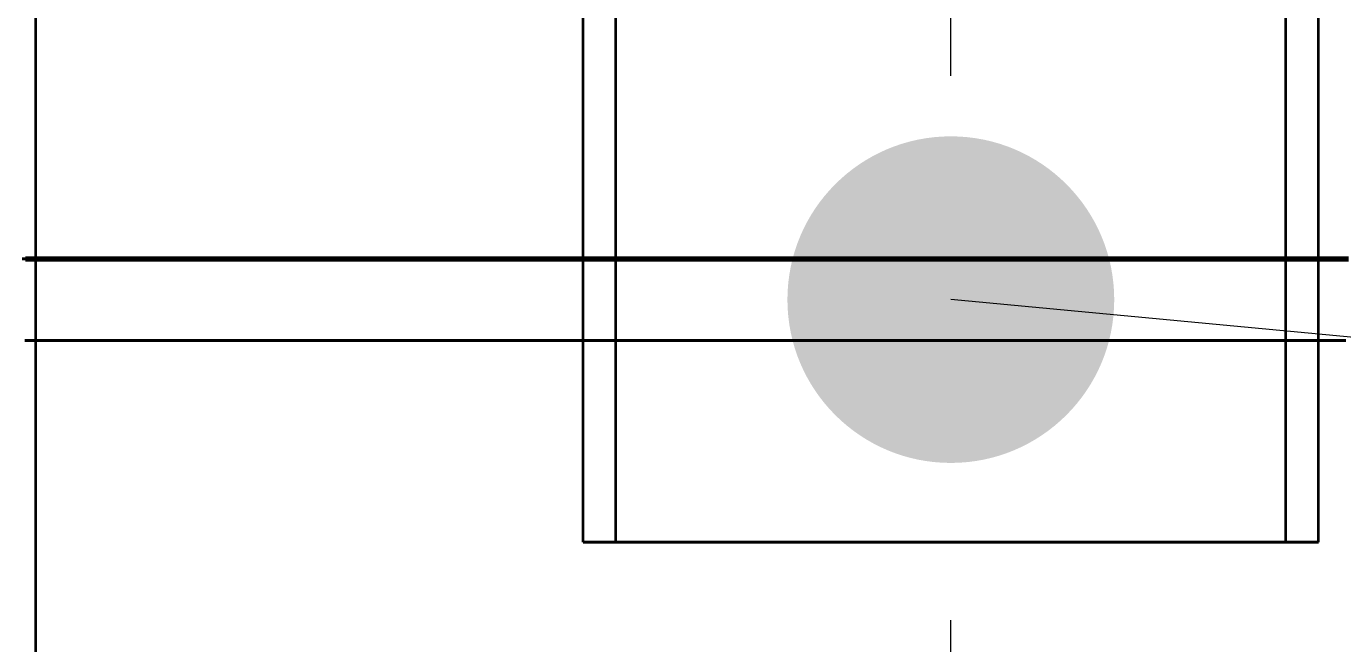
# Model space of a CAD drawing. Header units: millimetres. Extents: x 0 to 2382, y 0 to 420.
# Drawn here: x 153.105 to 157.939, y 330.324 to 332.592 of the extents above; entities that cross this region are included whole.
import ezdxf

# ---------------------------------------------------------------- set-up
doc = ezdxf.new("R2010")
doc.units = ezdxf.units.MM
doc.linetypes.add('IRAM-E-TRAZOS', pattern=[5, 4, -1])
doc.linetypes.add('IRAM-F-TRAZO-PUNTO', pattern=[20, 15, -2, 1, -2])
for name, color, linetype, lineweight in [('01-VISIBLE', 7, 'CONTINUOUS', 70), ('02-OCULTA', 4, 'IRAM-E-TRAZOS', 35), ('03-EJE', 1, 'IRAM-F-TRAZO-PUNTO', 18), ('04-COTA', 3, 'CONTINUOUS', 18), ('08-FINA', 5, 'CONTINUOUS', 18)]:
    doc.layers.add(name, color=color, linetype=linetype, lineweight=lineweight)
doc.styles.add('ISO3098', font='isocpeur.ttf')
doc.dimstyles.new('FLAMA-IRAM', dxfattribs={"dimtxt": 3.5, "dimasz": 3.5, "dimexe": 2, "dimexo": 1.5, "dimgap": 1, "dimtad": 1, "dimdec": 1, "dimtxsty": 'ISO3098', "dimblk": 'IRAM_FLECHA', "dimblk1": 'IRAM_FLECHA', "dimblk2": 'IRAM_FLECHA', "dimcen": 2.5, "dimclrd": 256, "dimclre": 256, "dimclrt": 256, "dimazin": 3, "dimtfac": 1, "dimtmove": 0, "dimatfit": 3, "dimlwd": 18, "dimlwe": 18})

# ---------------------------------------------------------------- blocks, each defined once
blk = doc.blocks.new('IRAM_FLECHA')
blk.add_solid([(0, 0), (-1, 0.125), (-1, -0.125)])

msp = doc.modelspace()

# ---------------------------------------------------------------- hatches: boundary and pattern name
at = {"layer": '08-FINA'}
h = msp.add_hatch(color=7, dxfattribs=at)
h.dxf.hatch_style = 1
edge = h.paths.add_edge_path()
edge.add_arc((156.5, 331.5882), 0.6, 0, 360)

# ---------------------------------------------------------------- linework, layer by layer
at = {"layer": '01-VISIBLE'}
msp.add_lwpolyline([(153.1018, 331.7382), (153.1518, 331.7382), (153.2019, 331.7382), (153.252, 331.7382), (153.3021, 331.7382), (153.3522, 331.7382), (153.4023, 331.7382), (153.4524, 331.7382), (153.5025, 331.7382), (153.5526, 331.7382), (153.6026, 331.7382), (153.6527, 331.7382), (153.7028, 331.7382), (153.7529, 331.7382), (153.803, 331.7382), (153.8531, 331.7382), (153.9032, 331.7382), (153.9533, 331.7382), (154.0033, 331.7382), (154.0534, 331.7382), (154.1035, 331.7382), (154.1536, 331.7382), (154.2037, 331.7382), (154.2538, 331.7382), (154.3039, 331.7382), (154.354, 331.7382), (154.404, 331.7382), (154.4541, 331.7382), (154.5042, 331.7382), (154.5543, 331.7382), (154.6044, 331.7382), (154.6545, 331.7382), (154.7046, 331.7382), (154.7547, 331.7382), (154.8048, 331.7382), (154.8548, 331.7382), (154.9049, 331.7382), (154.955, 331.7382), (155.0051, 331.7382), (155.0552, 331.7382), (155.1053, 331.7382), (155.1554, 331.7382), (155.2055, 331.7382), (155.2555, 331.7382), (155.3056, 331.7382), (155.3557, 331.7382), (155.4058, 331.7382), (155.4559, 331.7382), (155.506, 331.7382), (155.5561, 331.7382), (155.6062, 331.7382), (155.6562, 331.7382), (155.7063, 331.7382), (155.7564, 331.7382), (155.8065, 331.7382), (155.8566, 331.7382), (155.9067, 331.7382), (155.9568, 331.7382), (156.0069, 331.7382), (156.057, 331.7382), (156.107, 331.7382), (156.1571, 331.7382), (156.2072, 331.7382), (156.2573, 331.7382), (156.3074, 331.7382), (156.3575, 331.7382), (156.4076, 331.7382), (156.4577, 331.7382), (156.5077, 331.7382), (156.5578, 331.7382), (156.6079, 331.7382), (156.658, 331.7382), (156.7081, 331.7382), (156.7582, 331.7382), (156.8083, 331.7382), (156.8584, 331.7382), (156.9084, 331.7382), (156.9585, 331.7382), (157.0086, 331.7382), (157.0587, 331.7382), (157.1088, 331.7382), (157.1589, 331.7382), (157.209, 331.7382), (157.2591, 331.7382), (157.3092, 331.7382), (157.3592, 331.7382), (157.4093, 331.7382), (157.4594, 331.7382), (157.5095, 331.7382), (157.5596, 331.7382), (157.6097, 331.7382), (157.6598, 331.7382), (157.7099, 331.7382), (157.7599, 331.7382), (157.81, 331.7382), (157.8601, 331.7382), (157.9102, 331.7382), (157.9603, 331.7382)], dxfattribs=at)
at = {"layer": '02-OCULTA'}
for p, q in [((155.15, 330.6969), (155.15, 334.1969)), ((155.27, 330.6969), (155.27, 334.1969)), ((157.73, 330.6969), (157.73, 334.1969)), ((157.85, 330.6969), (157.85, 334.1969)), ((153.14, 331.7382), (153.14, 332.9382)), ((153.14, 329.9782), (153.14, 331.7382))]:
    msp.add_line(p, q, dxfattribs=at)
for points in [[(157.954, 331.7382), (157.9039, 331.7382), (157.8538, 331.7382), (157.8036, 331.7382), (157.7535, 331.7382), (157.7033, 331.7382), (157.6532, 331.7382), (157.6031, 331.7382), (157.5529, 331.7382), (157.5028, 331.7382), (157.4526, 331.7382), (157.4025, 331.7382), (157.3524, 331.7382), (157.3022, 331.7382), (157.2521, 331.7382), (157.2019, 331.7382), (157.1518, 331.7382), (157.1017, 331.7382), (157.0515, 331.7382), (157.0014, 331.7382), (156.9513, 331.7382), (156.9011, 331.7382), (156.851, 331.7382), (156.8008, 331.7382), (156.7507, 331.7382), (156.7006, 331.7382), (156.6504, 331.7382), (156.6003, 331.7382), (156.5501, 331.7382), (156.5, 331.7382), (156.4499, 331.7382), (156.3997, 331.7382), (156.3496, 331.7382), (156.2994, 331.7382), (156.2493, 331.7382), (156.1992, 331.7382), (156.149, 331.7382), (156.0989, 331.7382), (156.0488, 331.7382), (155.9986, 331.7382), (155.9485, 331.7382), (155.8983, 331.7382), (155.8482, 331.7382), (155.7981, 331.7382), (155.7479, 331.7382), (155.6978, 331.7382), (155.6476, 331.7382), (155.5975, 331.7382), (155.5474, 331.7382), (155.4972, 331.7382), (155.4471, 331.7382), (155.3969, 331.7382), (155.3468, 331.7382), (155.2967, 331.7382), (155.2465, 331.7382), (155.1964, 331.7382), (155.1463, 331.7382), (155.0961, 331.7382), (155.046, 331.7382), (154.9958, 331.7382), (154.9457, 331.7382), (154.8956, 331.7382), (154.8454, 331.7382), (154.7953, 331.7382), (154.7451, 331.7382), (154.695, 331.7382), (154.6449, 331.7382), (154.5947, 331.7382), (154.5446, 331.7382), (154.4944, 331.7382), (154.4443, 331.7382), (154.3942, 331.7382), (154.344, 331.7382), (154.2939, 331.7382), (154.2438, 331.7382), (154.1936, 331.7382), (154.1435, 331.7382), (154.0933, 331.7382), (154.0432, 331.7382), (153.9931, 331.7382), (153.9429, 331.7382), (153.8928, 331.7382), (153.8426, 331.7382), (153.7925, 331.7382), (153.7424, 331.7382), (153.6922, 331.7382), (153.6421, 331.7382), (153.5919, 331.7382), (153.5418, 331.7382), (153.4917, 331.7382), (153.4415, 331.7382), (153.3914, 331.7382), (153.3413, 331.7382), (153.2911, 331.7382), (153.241, 331.7382), (153.1908, 331.7382), (153.1407, 331.7382), (153.0906, 331.7382)], [(153.0906, 331.7382), (153.1407, 331.7382), (153.1908, 331.7382), (153.241, 331.7382), (153.2911, 331.7382), (153.3413, 331.7382), (153.3914, 331.7382), (153.4415, 331.7382), (153.4917, 331.7382), (153.5418, 331.7382), (153.5919, 331.7382), (153.6421, 331.7382), (153.6922, 331.7382), (153.7424, 331.7382), (153.7925, 331.7382), (153.8426, 331.7382), (153.8928, 331.7382), (153.9429, 331.7382), (153.9931, 331.7382), (154.0432, 331.7382), (154.0933, 331.7382), (154.1435, 331.7382), (154.1936, 331.7382), (154.2438, 331.7382), (154.2939, 331.7382), (154.344, 331.7382), (154.3942, 331.7382), (154.4443, 331.7382), (154.4944, 331.7382), (154.5446, 331.7382), (154.5947, 331.7382), (154.6449, 331.7382), (154.695, 331.7382), (154.7451, 331.7382), (154.7953, 331.7382), (154.8454, 331.7382), (154.8956, 331.7382), (154.9457, 331.7382), (154.9958, 331.7382), (155.046, 331.7382), (155.0961, 331.7382), (155.1463, 331.7382), (155.1964, 331.7382), (155.2465, 331.7382), (155.2967, 331.7382), (155.3468, 331.7382), (155.3969, 331.7382), (155.4471, 331.7382), (155.4972, 331.7382), (155.5474, 331.7382), (155.5975, 331.7382), (155.6476, 331.7382), (155.6978, 331.7382), (155.7479, 331.7382), (155.7981, 331.7382), (155.8482, 331.7382), (155.8983, 331.7382), (155.9485, 331.7382), (155.9986, 331.7382), (156.0488, 331.7382), (156.0989, 331.7382), (156.149, 331.7382), (156.1992, 331.7382), (156.2493, 331.7382), (156.2994, 331.7382), (156.3496, 331.7382), (156.3997, 331.7382), (156.4499, 331.7382), (156.5, 331.7382), (156.5501, 331.7382), (156.6003, 331.7382), (156.6504, 331.7382), (156.7006, 331.7382), (156.7507, 331.7382), (156.8008, 331.7382), (156.851, 331.7382), (156.9011, 331.7382), (156.9513, 331.7382), (157.0014, 331.7382), (157.0515, 331.7382), (157.1017, 331.7382), (157.1518, 331.7382), (157.2019, 331.7382), (157.2521, 331.7382), (157.3022, 331.7382), (157.3524, 331.7382), (157.4025, 331.7382), (157.4526, 331.7382), (157.5028, 331.7382), (157.5529, 331.7382), (157.6031, 331.7382), (157.6532, 331.7382), (157.7033, 331.7382), (157.7535, 331.7382), (157.8036, 331.7382), (157.8538, 331.7382), (157.9039, 331.7382), (157.954, 331.7382)], [(157.95, 331.7382), (157.9, 331.7382), (157.85, 331.7382), (157.8, 331.7382), (157.75, 331.7382), (157.7, 331.7382), (157.65, 331.7382), (157.6, 331.7382), (157.55, 331.7382), (157.5, 331.7382), (157.45, 331.7382), (157.4, 331.7382), (157.35, 331.7382), (157.3, 331.7382), (157.25, 331.7382), (157.2, 331.7382), (157.15, 331.7382), (157.1, 331.7382), (157.05, 331.7382), (157, 331.7382), (156.95, 331.7382), (156.9, 331.7382), (156.85, 331.7382), (156.8, 331.7382), (156.75, 331.7382), (156.7, 331.7382), (156.65, 331.7382), (156.6, 331.7382), (156.55, 331.7382), (156.5, 331.7382), (156.45, 331.7382), (156.4, 331.7382), (156.35, 331.7382), (156.3, 331.7382), (156.25, 331.7382), (156.2, 331.7382), (156.15, 331.7382), (156.1, 331.7382), (156.05, 331.7382), (156, 331.7382), (155.95, 331.7382), (155.9, 331.7382), (155.85, 331.7382), (155.8, 331.7382), (155.75, 331.7382), (155.7, 331.7382), (155.65, 331.7382), (155.6, 331.7382), (155.55, 331.7382), (155.5, 331.7382), (155.45, 331.7382), (155.4, 331.7382), (155.35, 331.7382), (155.3, 331.7382), (155.25, 331.7382), (155.2, 331.7382), (155.15, 331.7382), (155.1, 331.7382), (155.05, 331.7382), (155, 331.7382), (154.95, 331.7382), (154.9, 331.7382), (154.85, 331.7382), (154.8, 331.7382), (154.75, 331.7382), (154.7, 331.7382), (154.65, 331.7382), (154.6, 331.7382), (154.55, 331.7382), (154.5, 331.7382), (154.45, 331.7382), (154.4, 331.7382), (154.35, 331.7382), (154.3, 331.7382), (154.25, 331.7382), (154.2, 331.7382), (154.15, 331.7382), (154.1, 331.7382), (154.05, 331.7382), (154, 331.7382), (153.95, 331.7382), (153.9, 331.7382), (153.85, 331.7382), (153.8, 331.7382), (153.75, 331.7382), (153.7, 331.7382), (153.65, 331.7382), (153.6, 331.7382), (153.55, 331.7382), (153.5, 331.7382), (153.45, 331.7382), (153.4, 331.7382), (153.35, 331.7382), (153.3, 331.7382), (153.25, 331.7382), (153.2, 331.7382), (153.15, 331.7382), (153.1, 331.7382)], [(157.95, 331.7382), (157.9, 331.7382), (157.85, 331.7382), (157.8, 331.7382), (157.75, 331.7382), (157.7, 331.7382), (157.65, 331.7382), (157.6, 331.7382), (157.55, 331.7382), (157.5, 331.7382), (157.45, 331.7382), (157.4, 331.7382), (157.35, 331.7382), (157.3, 331.7382), (157.25, 331.7382), (157.2, 331.7382), (157.15, 331.7382), (157.1, 331.7382), (157.05, 331.7382), (157, 331.7382), (156.95, 331.7382), (156.9, 331.7382), (156.85, 331.7382), (156.8, 331.7382), (156.75, 331.7382), (156.7, 331.7382), (156.65, 331.7382), (156.6, 331.7382), (156.55, 331.7382), (156.5, 331.7382), (156.45, 331.7382), (156.4, 331.7382), (156.35, 331.7382), (156.3, 331.7382), (156.25, 331.7382), (156.2, 331.7382), (156.15, 331.7382), (156.1, 331.7382), (156.05, 331.7382), (156, 331.7382), (155.95, 331.7382), (155.9, 331.7382), (155.85, 331.7382), (155.8, 331.7382), (155.75, 331.7382), (155.7, 331.7382), (155.65, 331.7382), (155.6, 331.7382), (155.55, 331.7382), (155.5, 331.7382), (155.45, 331.7382), (155.4, 331.7382), (155.35, 331.7382), (155.3, 331.7382), (155.25, 331.7382), (155.2, 331.7382), (155.15, 331.7382), (155.1, 331.7382), (155.05, 331.7382), (155, 331.7382), (154.95, 331.7382), (154.9, 331.7382), (154.85, 331.7382), (154.8, 331.7382), (154.75, 331.7382), (154.7, 331.7382), (154.65, 331.7382), (154.6, 331.7382), (154.55, 331.7382), (154.5, 331.7382), (154.45, 331.7382), (154.4, 331.7382), (154.35, 331.7382), (154.3, 331.7382), (154.25, 331.7382), (154.2, 331.7382), (154.15, 331.7382), (154.1, 331.7382), (154.05, 331.7382), (154, 331.7382), (153.95, 331.7382), (153.9, 331.7382), (153.85, 331.7382), (153.8, 331.7382), (153.75, 331.7382), (153.7, 331.7382), (153.65, 331.7382), (153.6, 331.7382), (153.55, 331.7382), (153.5, 331.7382), (153.45, 331.7382), (153.4, 331.7382), (153.35, 331.7382), (153.3, 331.7382), (153.25, 331.7382), (153.2, 331.7382), (153.15, 331.7382), (153.1, 331.7382)], [(153.1, 331.7382), (153.15, 331.7382), (153.2, 331.7382), (153.25, 331.7382), (153.3, 331.7382), (153.35, 331.7382), (153.4, 331.7382), (153.45, 331.7382), (153.5, 331.7382), (153.55, 331.7382), (153.6, 331.7382), (153.65, 331.7382), (153.7, 331.7382), (153.75, 331.7382), (153.8, 331.7382), (153.85, 331.7382), (153.9, 331.7382), (153.95, 331.7382), (154, 331.7382), (154.05, 331.7382), (154.1, 331.7382), (154.15, 331.7382), (154.2, 331.7382), (154.25, 331.7382), (154.3, 331.7382), (154.35, 331.7382), (154.4, 331.7382), (154.45, 331.7382), (154.5, 331.7382), (154.55, 331.7382), (154.6, 331.7382), (154.65, 331.7382), (154.7, 331.7382), (154.75, 331.7382), (154.8, 331.7382), (154.85, 331.7382), (154.9, 331.7382), (154.95, 331.7382), (155, 331.7382), (155.05, 331.7382), (155.1, 331.7382), (155.15, 331.7382), (155.2, 331.7382), (155.25, 331.7382), (155.3, 331.7382), (155.35, 331.7382), (155.4, 331.7382), (155.45, 331.7382), (155.5, 331.7382), (155.55, 331.7382), (155.6, 331.7382), (155.65, 331.7382), (155.7, 331.7382), (155.75, 331.7382), (155.8, 331.7382), (155.85, 331.7382), (155.9, 331.7382), (155.95, 331.7382), (156, 331.7382), (156.05, 331.7382), (156.1, 331.7382), (156.15, 331.7382), (156.2, 331.7382), (156.25, 331.7382), (156.3, 331.7382), (156.35, 331.7382), (156.4, 331.7382), (156.45, 331.7382), (156.5, 331.7382), (156.55, 331.7382), (156.6, 331.7382), (156.65, 331.7382), (156.7, 331.7382), (156.75, 331.7382), (156.8, 331.7382), (156.85, 331.7382), (156.9, 331.7382), (156.95, 331.7382), (157, 331.7382), (157.05, 331.7382), (157.1, 331.7382), (157.15, 331.7382), (157.2, 331.7382), (157.25, 331.7382), (157.3, 331.7382), (157.35, 331.7382), (157.4, 331.7382), (157.45, 331.7382), (157.5, 331.7382), (157.55, 331.7382), (157.6, 331.7382), (157.65, 331.7382), (157.7, 331.7382), (157.75, 331.7382), (157.8, 331.7382), (157.85, 331.7382), (157.9, 331.7382), (157.95, 331.7382)], [(157.95, 331.7382), (157.9, 331.7382), (157.85, 331.7382), (157.8, 331.7382), (157.75, 331.7382), (157.7, 331.7382), (157.65, 331.7382), (157.6, 331.7382), (157.55, 331.7382), (157.5, 331.7382), (157.45, 331.7382), (157.4, 331.7382), (157.35, 331.7382), (157.3, 331.7382), (157.25, 331.7382), (157.2, 331.7382), (157.15, 331.7382), (157.1, 331.7382), (157.05, 331.7382), (157, 331.7382), (156.95, 331.7382), (156.9, 331.7382), (156.85, 331.7382), (156.8, 331.7382), (156.75, 331.7382), (156.7, 331.7382), (156.65, 331.7382), (156.6, 331.7382), (156.55, 331.7382), (156.5, 331.7382), (156.45, 331.7382), (156.4, 331.7382), (156.35, 331.7382), (156.3, 331.7382), (156.25, 331.7382), (156.2, 331.7382), (156.15, 331.7382), (156.1, 331.7382), (156.05, 331.7382), (156, 331.7382), (155.95, 331.7382), (155.9, 331.7382), (155.85, 331.7382), (155.8, 331.7382), (155.75, 331.7382), (155.7, 331.7382), (155.65, 331.7382), (155.6, 331.7382), (155.55, 331.7382), (155.5, 331.7382), (155.45, 331.7382), (155.4, 331.7382), (155.35, 331.7382), (155.3, 331.7382), (155.25, 331.7382), (155.2, 331.7382), (155.15, 331.7382), (155.1, 331.7382), (155.05, 331.7382), (155, 331.7382), (154.95, 331.7382), (154.9, 331.7382), (154.85, 331.7382), (154.8, 331.7382), (154.75, 331.7382), (154.7, 331.7382), (154.65, 331.7382), (154.6, 331.7382), (154.55, 331.7382), (154.5, 331.7382), (154.45, 331.7382), (154.4, 331.7382), (154.35, 331.7382), (154.3, 331.7382), (154.25, 331.7382), (154.2, 331.7382), (154.15, 331.7382), (154.1, 331.7382), (154.05, 331.7382), (154, 331.7382), (153.95, 331.7382), (153.9, 331.7382), (153.85, 331.7382), (153.8, 331.7382), (153.75, 331.7382), (153.7, 331.7382), (153.65, 331.7382), (153.6, 331.7382), (153.55, 331.7382), (153.5, 331.7382), (153.45, 331.7382), (153.4, 331.7382), (153.35, 331.7382), (153.3, 331.7382), (153.25, 331.7382), (153.2, 331.7382), (153.15, 331.7382), (153.1, 331.7382)], [(153.1, 331.7382), (153.15, 331.7382), (153.2, 331.7382), (153.25, 331.7382), (153.3, 331.7382), (153.35, 331.7382), (153.4, 331.7382), (153.45, 331.7382), (153.5, 331.7382), (153.55, 331.7382), (153.6, 331.7382), (153.65, 331.7382), (153.7, 331.7382), (153.75, 331.7382), (153.8, 331.7382), (153.85, 331.7382), (153.9, 331.7382), (153.95, 331.7382), (154, 331.7382), (154.05, 331.7382), (154.1, 331.7382), (154.15, 331.7382), (154.2, 331.7382), (154.25, 331.7382), (154.3, 331.7382), (154.35, 331.7382), (154.4, 331.7382), (154.45, 331.7382), (154.5, 331.7382), (154.55, 331.7382), (154.6, 331.7382), (154.65, 331.7382), (154.7, 331.7382), (154.75, 331.7382), (154.8, 331.7382), (154.85, 331.7382), (154.9, 331.7382), (154.95, 331.7382), (155, 331.7382), (155.05, 331.7382), (155.1, 331.7382), (155.15, 331.7382), (155.2, 331.7382), (155.25, 331.7382), (155.3, 331.7382), (155.35, 331.7382), (155.4, 331.7382), (155.45, 331.7382), (155.5, 331.7382), (155.55, 331.7382), (155.6, 331.7382), (155.65, 331.7382), (155.7, 331.7382), (155.75, 331.7382), (155.8, 331.7382), (155.85, 331.7382), (155.9, 331.7382), (155.95, 331.7382), (156, 331.7382), (156.05, 331.7382), (156.1, 331.7382), (156.15, 331.7382), (156.2, 331.7382), (156.25, 331.7382), (156.3, 331.7382), (156.35, 331.7382), (156.4, 331.7382), (156.45, 331.7382), (156.5, 331.7382), (156.55, 331.7382), (156.6, 331.7382), (156.65, 331.7382), (156.7, 331.7382), (156.75, 331.7382), (156.8, 331.7382), (156.85, 331.7382), (156.9, 331.7382), (156.95, 331.7382), (157, 331.7382), (157.05, 331.7382), (157.1, 331.7382), (157.15, 331.7382), (157.2, 331.7382), (157.25, 331.7382), (157.3, 331.7382), (157.35, 331.7382), (157.4, 331.7382), (157.45, 331.7382), (157.5, 331.7382), (157.55, 331.7382), (157.6, 331.7382), (157.65, 331.7382), (157.7, 331.7382), (157.75, 331.7382), (157.8, 331.7382), (157.85, 331.7382), (157.9, 331.7382), (157.95, 331.7382)], [(157.95, 331.7382), (157.9, 331.7382), (157.85, 331.7382), (157.8, 331.7382), (157.75, 331.7382), (157.7, 331.7382), (157.65, 331.7382), (157.6, 331.7382), (157.55, 331.7382), (157.5, 331.7382), (157.45, 331.7382), (157.4, 331.7382), (157.35, 331.7382), (157.3, 331.7382), (157.25, 331.7382), (157.2, 331.7382), (157.15, 331.7382), (157.1, 331.7382), (157.05, 331.7382), (157, 331.7382), (156.95, 331.7382), (156.9, 331.7382), (156.85, 331.7382), (156.8, 331.7382), (156.75, 331.7382), (156.7, 331.7382), (156.65, 331.7382), (156.6, 331.7382), (156.55, 331.7382), (156.5, 331.7382), (156.45, 331.7382), (156.4, 331.7382), (156.35, 331.7382), (156.3, 331.7382), (156.25, 331.7382), (156.2, 331.7382), (156.15, 331.7382), (156.1, 331.7382), (156.05, 331.7382), (156, 331.7382), (155.95, 331.7382), (155.9, 331.7382), (155.85, 331.7382), (155.8, 331.7382), (155.75, 331.7382), (155.7, 331.7382), (155.65, 331.7382), (155.6, 331.7382), (155.55, 331.7382), (155.5, 331.7382), (155.45, 331.7382), (155.4, 331.7382), (155.35, 331.7382), (155.3, 331.7382), (155.25, 331.7382), (155.2, 331.7382), (155.15, 331.7382), (155.1, 331.7382), (155.05, 331.7382), (155, 331.7382), (154.95, 331.7382), (154.9, 331.7382), (154.85, 331.7382), (154.8, 331.7382), (154.75, 331.7382), (154.7, 331.7382), (154.65, 331.7382), (154.6, 331.7382), (154.55, 331.7382), (154.5, 331.7382), (154.45, 331.7382), (154.4, 331.7382), (154.35, 331.7382), (154.3, 331.7382), (154.25, 331.7382), (154.2, 331.7382), (154.15, 331.7382), (154.1, 331.7382), (154.05, 331.7382), (154, 331.7382), (153.95, 331.7382), (153.9, 331.7382), (153.85, 331.7382), (153.8, 331.7382), (153.75, 331.7382), (153.7, 331.7382), (153.65, 331.7382), (153.6, 331.7382), (153.55, 331.7382), (153.5, 331.7382), (153.45, 331.7382), (153.4, 331.7382), (153.35, 331.7382), (153.3, 331.7382), (153.25, 331.7382), (153.2, 331.7382), (153.15, 331.7382), (153.1, 331.7382)], [(153.1, 331.7382), (153.15, 331.7382), (153.2, 331.7382), (153.25, 331.7382), (153.3, 331.7382), (153.35, 331.7382), (153.4, 331.7382), (153.45, 331.7382), (153.5, 331.7382), (153.55, 331.7382), (153.6, 331.7382), (153.65, 331.7382), (153.7, 331.7382), (153.75, 331.7382), (153.8, 331.7382), (153.85, 331.7382), (153.9, 331.7382), (153.95, 331.7382), (154, 331.7382), (154.05, 331.7382), (154.1, 331.7382), (154.15, 331.7382), (154.2, 331.7382), (154.25, 331.7382), (154.3, 331.7382), (154.35, 331.7382), (154.4, 331.7382), (154.45, 331.7382), (154.5, 331.7382), (154.55, 331.7382), (154.6, 331.7382), (154.65, 331.7382), (154.7, 331.7382), (154.75, 331.7382), (154.8, 331.7382), (154.85, 331.7382), (154.9, 331.7382), (154.95, 331.7382), (155, 331.7382), (155.05, 331.7382), (155.1, 331.7382), (155.15, 331.7382), (155.2, 331.7382), (155.25, 331.7382), (155.3, 331.7382), (155.35, 331.7382), (155.4, 331.7382), (155.45, 331.7382), (155.5, 331.7382), (155.55, 331.7382), (155.6, 331.7382), (155.65, 331.7382), (155.7, 331.7382), (155.75, 331.7382), (155.8, 331.7382), (155.85, 331.7382), (155.9, 331.7382), (155.95, 331.7382), (156, 331.7382), (156.05, 331.7382), (156.1, 331.7382), (156.15, 331.7382), (156.2, 331.7382), (156.25, 331.7382), (156.3, 331.7382), (156.35, 331.7382), (156.4, 331.7382), (156.45, 331.7382), (156.5, 331.7382), (156.55, 331.7382), (156.6, 331.7382), (156.65, 331.7382), (156.7, 331.7382), (156.75, 331.7382), (156.8, 331.7382), (156.85, 331.7382), (156.9, 331.7382), (156.95, 331.7382), (157, 331.7382), (157.05, 331.7382), (157.1, 331.7382), (157.15, 331.7382), (157.2, 331.7382), (157.25, 331.7382), (157.3, 331.7382), (157.35, 331.7382), (157.4, 331.7382), (157.45, 331.7382), (157.5, 331.7382), (157.55, 331.7382), (157.6, 331.7382), (157.65, 331.7382), (157.7, 331.7382), (157.75, 331.7382), (157.8, 331.7382), (157.85, 331.7382), (157.9, 331.7382), (157.95, 331.7382)], [(157.95, 331.7382), (157.9, 331.7382), (157.85, 331.7382), (157.8, 331.7382), (157.75, 331.7382), (157.7, 331.7382), (157.65, 331.7382), (157.6, 331.7382), (157.55, 331.7382), (157.5, 331.7382), (157.45, 331.7382), (157.4, 331.7382), (157.35, 331.7382), (157.3, 331.7382), (157.25, 331.7382), (157.2, 331.7382), (157.15, 331.7382), (157.1, 331.7382), (157.05, 331.7382), (157, 331.7382), (156.95, 331.7382), (156.9, 331.7382), (156.85, 331.7382), (156.8, 331.7382), (156.75, 331.7382), (156.7, 331.7382), (156.65, 331.7382), (156.6, 331.7382), (156.55, 331.7382), (156.5, 331.7382), (156.45, 331.7382), (156.4, 331.7382), (156.35, 331.7382), (156.3, 331.7382), (156.25, 331.7382), (156.2, 331.7382), (156.15, 331.7382), (156.1, 331.7382), (156.05, 331.7382), (156, 331.7382), (155.95, 331.7382), (155.9, 331.7382), (155.85, 331.7382), (155.8, 331.7382), (155.75, 331.7382), (155.7, 331.7382), (155.65, 331.7382), (155.6, 331.7382), (155.55, 331.7382), (155.5, 331.7382), (155.45, 331.7382), (155.4, 331.7382), (155.35, 331.7382), (155.3, 331.7382), (155.25, 331.7382), (155.2, 331.7382), (155.15, 331.7382), (155.1, 331.7382), (155.05, 331.7382), (155, 331.7382), (154.95, 331.7382), (154.9, 331.7382), (154.85, 331.7382), (154.8, 331.7382), (154.75, 331.7382), (154.7, 331.7382), (154.65, 331.7382), (154.6, 331.7382), (154.55, 331.7382), (154.5, 331.7382), (154.45, 331.7382), (154.4, 331.7382), (154.35, 331.7382), (154.3, 331.7382), (154.25, 331.7382), (154.2, 331.7382), (154.15, 331.7382), (154.1, 331.7382), (154.05, 331.7382), (154, 331.7382), (153.95, 331.7382), (153.9, 331.7382), (153.85, 331.7382), (153.8, 331.7382), (153.75, 331.7382), (153.7, 331.7382), (153.65, 331.7382), (153.6, 331.7382), (153.55, 331.7382), (153.5, 331.7382), (153.45, 331.7382), (153.4, 331.7382), (153.35, 331.7382), (153.3, 331.7382), (153.25, 331.7382), (153.2, 331.7382), (153.15, 331.7382), (153.1, 331.7382)], [(153.1, 331.7382), (153.15, 331.7382), (153.2, 331.7382), (153.25, 331.7382), (153.3, 331.7382), (153.35, 331.7382), (153.4, 331.7382), (153.45, 331.7382), (153.5, 331.7382), (153.55, 331.7382), (153.6, 331.7382), (153.65, 331.7382), (153.7, 331.7382), (153.75, 331.7382), (153.8, 331.7382), (153.85, 331.7382), (153.9, 331.7382), (153.95, 331.7382), (154, 331.7382), (154.05, 331.7382), (154.1, 331.7382), (154.15, 331.7382), (154.2, 331.7382), (154.25, 331.7382), (154.3, 331.7382), (154.35, 331.7382), (154.4, 331.7382), (154.45, 331.7382), (154.5, 331.7382), (154.55, 331.7382), (154.6, 331.7382), (154.65, 331.7382), (154.7, 331.7382), (154.75, 331.7382), (154.8, 331.7382), (154.85, 331.7382), (154.9, 331.7382), (154.95, 331.7382), (155, 331.7382), (155.05, 331.7382), (155.1, 331.7382), (155.15, 331.7382), (155.2, 331.7382), (155.25, 331.7382), (155.3, 331.7382), (155.35, 331.7382), (155.4, 331.7382), (155.45, 331.7382), (155.5, 331.7382), (155.55, 331.7382), (155.6, 331.7382), (155.65, 331.7382), (155.7, 331.7382), (155.75, 331.7382), (155.8, 331.7382), (155.85, 331.7382), (155.9, 331.7382), (155.95, 331.7382), (156, 331.7382), (156.05, 331.7382), (156.1, 331.7382), (156.15, 331.7382), (156.2, 331.7382), (156.25, 331.7382), (156.3, 331.7382), (156.35, 331.7382), (156.4, 331.7382), (156.45, 331.7382), (156.5, 331.7382), (156.55, 331.7382), (156.6, 331.7382), (156.65, 331.7382), (156.7, 331.7382), (156.75, 331.7382), (156.8, 331.7382), (156.85, 331.7382), (156.9, 331.7382), (156.95, 331.7382), (157, 331.7382), (157.05, 331.7382), (157.1, 331.7382), (157.15, 331.7382), (157.2, 331.7382), (157.25, 331.7382), (157.3, 331.7382), (157.35, 331.7382), (157.4, 331.7382), (157.45, 331.7382), (157.5, 331.7382), (157.55, 331.7382), (157.6, 331.7382), (157.65, 331.7382), (157.7, 331.7382), (157.75, 331.7382), (157.8, 331.7382), (157.85, 331.7382), (157.9, 331.7382), (157.95, 331.7382)], [(157.9543, 331.7382), (157.9042, 331.7382), (157.854, 331.7382), (157.8039, 331.7382), (157.7537, 331.7382), (157.7036, 331.7382), (157.6534, 331.7382), (157.6033, 331.7382), (157.5531, 331.7382), (157.503, 331.7382), (157.4528, 331.7382), (157.4027, 331.7382), (157.3525, 331.7382), (157.3024, 331.7382), (157.2522, 331.7382), (157.2021, 331.7382), (157.1519, 331.7382), (157.1018, 331.7382), (157.0516, 331.7382), (157.0015, 331.7382), (156.9513, 331.7382), (156.9012, 331.7382), (156.851, 331.7382), (156.8009, 331.7382), (156.7507, 331.7382), (156.7006, 331.7382), (156.6504, 331.7382), (156.6003, 331.7382), (156.5501, 331.7382), (156.5, 331.7382), (156.4499, 331.7382), (156.3997, 331.7382), (156.3496, 331.7382), (156.2994, 331.7382), (156.2493, 331.7382), (156.1991, 331.7382), (156.149, 331.7382), (156.0988, 331.7382), (156.0487, 331.7382), (155.9985, 331.7382), (155.9484, 331.7382), (155.8982, 331.7382), (155.8481, 331.7382), (155.7979, 331.7382), (155.7478, 331.7382), (155.6976, 331.7382), (155.6475, 331.7382), (155.5973, 331.7382), (155.5472, 331.7382), (155.497, 331.7382), (155.4469, 331.7382), (155.3967, 331.7382), (155.3466, 331.7382), (155.2964, 331.7382), (155.2463, 331.7382), (155.1961, 331.7382), (155.146, 331.7382), (155.0958, 331.7382), (155.0457, 331.7382), (154.9955, 331.7382), (154.9454, 331.7382), (154.8952, 331.7382), (154.8451, 331.7382), (154.7949, 331.7382), (154.7448, 331.7382), (154.6946, 331.7382), (154.6445, 331.7382), (154.5943, 331.7382), (154.5442, 331.7382), (154.494, 331.7382), (154.4439, 331.7382), (154.3937, 331.7382), (154.3436, 331.7382), (154.2934, 331.7382), (154.2433, 331.7382), (154.1931, 331.7382), (154.143, 331.7382), (154.0928, 331.7382), (154.0427, 331.7382), (153.9925, 331.7382), (153.9424, 331.7382), (153.8922, 331.7382), (153.8421, 331.7382), (153.7919, 331.7382), (153.7418, 331.7382), (153.6916, 331.7382), (153.6415, 331.7382), (153.5913, 331.7382), (153.5412, 331.7382), (153.491, 331.7382), (153.4409, 331.7382), (153.3907, 331.7382), (153.3406, 331.7382), (153.2904, 331.7382), (153.2403, 331.7382), (153.1901, 331.7382), (153.14, 331.7382)], [(153.14, 331.7382), (153.1901, 331.7382), (153.2403, 331.7382), (153.2904, 331.7382), (153.3406, 331.7382), (153.3907, 331.7382), (153.4409, 331.7382), (153.491, 331.7382), (153.5412, 331.7382), (153.5913, 331.7382), (153.6415, 331.7382), (153.6916, 331.7382), (153.7418, 331.7382), (153.7919, 331.7382), (153.8421, 331.7382), (153.8922, 331.7382), (153.9424, 331.7382), (153.9925, 331.7382), (154.0427, 331.7382), (154.0928, 331.7382), (154.143, 331.7382), (154.1931, 331.7382), (154.2433, 331.7382), (154.2934, 331.7382), (154.3436, 331.7382), (154.3937, 331.7382), (154.4439, 331.7382), (154.494, 331.7382), (154.5442, 331.7382), (154.5943, 331.7382), (154.6445, 331.7382), (154.6946, 331.7382), (154.7448, 331.7382), (154.7949, 331.7382), (154.8451, 331.7382), (154.8952, 331.7382), (154.9454, 331.7382), (154.9955, 331.7382), (155.0457, 331.7382), (155.0958, 331.7382), (155.146, 331.7382), (155.1961, 331.7382), (155.2463, 331.7382), (155.2964, 331.7382), (155.3466, 331.7382), (155.3967, 331.7382), (155.4469, 331.7382), (155.497, 331.7382), (155.5472, 331.7382), (155.5973, 331.7382), (155.6475, 331.7382), (155.6976, 331.7382), (155.7478, 331.7382), (155.7979, 331.7382), (155.8481, 331.7382), (155.8982, 331.7382), (155.9484, 331.7382), (155.9985, 331.7382), (156.0487, 331.7382), (156.0988, 331.7382), (156.149, 331.7382), (156.1991, 331.7382), (156.2493, 331.7382), (156.2994, 331.7382), (156.3496, 331.7382), (156.3997, 331.7382), (156.4499, 331.7382), (156.5, 331.7382), (156.5501, 331.7382), (156.6003, 331.7382), (156.6504, 331.7382), (156.7006, 331.7382), (156.7507, 331.7382), (156.8009, 331.7382), (156.851, 331.7382), (156.9012, 331.7382), (156.9513, 331.7382), (157.0015, 331.7382), (157.0516, 331.7382), (157.1018, 331.7382), (157.1519, 331.7382), (157.2021, 331.7382), (157.2522, 331.7382), (157.3024, 331.7382), (157.3525, 331.7382), (157.4027, 331.7382), (157.4528, 331.7382), (157.503, 331.7382), (157.5531, 331.7382), (157.6033, 331.7382), (157.6534, 331.7382), (157.7036, 331.7382), (157.7537, 331.7382), (157.8039, 331.7382), (157.854, 331.7382), (157.9042, 331.7382), (157.9543, 331.7382)], [(157.9543, 331.7382), (157.9042, 331.7382), (157.854, 331.7382), (157.8039, 331.7382), (157.7537, 331.7382), (157.7036, 331.7382), (157.6534, 331.7382), (157.6033, 331.7382), (157.5531, 331.7382), (157.503, 331.7382), (157.4528, 331.7382), (157.4027, 331.7382), (157.3525, 331.7382), (157.3024, 331.7382), (157.2522, 331.7382), (157.2021, 331.7382), (157.1519, 331.7382), (157.1018, 331.7382), (157.0516, 331.7382), (157.0015, 331.7382), (156.9513, 331.7382), (156.9012, 331.7382), (156.851, 331.7382), (156.8009, 331.7382), (156.7507, 331.7382), (156.7006, 331.7382), (156.6504, 331.7382), (156.6003, 331.7382), (156.5501, 331.7382), (156.5, 331.7382), (156.4499, 331.7382), (156.3997, 331.7382), (156.3496, 331.7382), (156.2994, 331.7382), (156.2493, 331.7382), (156.1991, 331.7382), (156.149, 331.7382), (156.0988, 331.7382), (156.0487, 331.7382), (155.9985, 331.7382), (155.9484, 331.7382), (155.8982, 331.7382), (155.8481, 331.7382), (155.7979, 331.7382), (155.7478, 331.7382), (155.6976, 331.7382), (155.6475, 331.7382), (155.5973, 331.7382), (155.5472, 331.7382), (155.497, 331.7382), (155.4469, 331.7382), (155.3967, 331.7382), (155.3466, 331.7382), (155.2964, 331.7382), (155.2463, 331.7382), (155.1961, 331.7382), (155.146, 331.7382), (155.0958, 331.7382), (155.0457, 331.7382), (154.9955, 331.7382), (154.9454, 331.7382), (154.8952, 331.7382), (154.8451, 331.7382), (154.7949, 331.7382), (154.7448, 331.7382), (154.6946, 331.7382), (154.6445, 331.7382), (154.5943, 331.7382), (154.5442, 331.7382), (154.494, 331.7382), (154.4439, 331.7382), (154.3937, 331.7382), (154.3436, 331.7382), (154.2934, 331.7382), (154.2433, 331.7382), (154.1931, 331.7382), (154.143, 331.7382), (154.0928, 331.7382), (154.0427, 331.7382), (153.9925, 331.7382), (153.9424, 331.7382), (153.8922, 331.7382), (153.8421, 331.7382), (153.7919, 331.7382), (153.7418, 331.7382), (153.6916, 331.7382), (153.6415, 331.7382), (153.5913, 331.7382), (153.5412, 331.7382), (153.491, 331.7382), (153.4409, 331.7382), (153.3907, 331.7382), (153.3406, 331.7382), (153.2904, 331.7382), (153.2403, 331.7382), (153.1901, 331.7382), (153.14, 331.7382)], [(153.14, 331.7382), (153.1901, 331.7382), (153.2403, 331.7382), (153.2904, 331.7382), (153.3406, 331.7382), (153.3907, 331.7382), (153.4409, 331.7382), (153.491, 331.7382), (153.5412, 331.7382), (153.5913, 331.7382), (153.6415, 331.7382), (153.6916, 331.7382), (153.7418, 331.7382), (153.7919, 331.7382), (153.8421, 331.7382), (153.8922, 331.7382), (153.9424, 331.7382), (153.9925, 331.7382), (154.0427, 331.7382), (154.0928, 331.7382), (154.143, 331.7382), (154.1931, 331.7382), (154.2433, 331.7382), (154.2934, 331.7382), (154.3436, 331.7382), (154.3937, 331.7382), (154.4439, 331.7382), (154.494, 331.7382), (154.5442, 331.7382), (154.5943, 331.7382), (154.6445, 331.7382), (154.6946, 331.7382), (154.7448, 331.7382), (154.7949, 331.7382), (154.8451, 331.7382), (154.8952, 331.7382), (154.9454, 331.7382), (154.9955, 331.7382), (155.0457, 331.7382), (155.0958, 331.7382), (155.146, 331.7382), (155.1961, 331.7382), (155.2463, 331.7382), (155.2964, 331.7382), (155.3466, 331.7382), (155.3967, 331.7382), (155.4469, 331.7382), (155.497, 331.7382), (155.5472, 331.7382), (155.5973, 331.7382), (155.6475, 331.7382), (155.6976, 331.7382), (155.7478, 331.7382), (155.7979, 331.7382), (155.8481, 331.7382), (155.8982, 331.7382), (155.9484, 331.7382), (155.9985, 331.7382), (156.0487, 331.7382), (156.0988, 331.7382), (156.149, 331.7382), (156.1991, 331.7382), (156.2493, 331.7382), (156.2994, 331.7382), (156.3496, 331.7382), (156.3997, 331.7382), (156.4499, 331.7382), (156.5, 331.7382), (156.5501, 331.7382), (156.6003, 331.7382), (156.6504, 331.7382), (156.7006, 331.7382), (156.7507, 331.7382), (156.8009, 331.7382), (156.851, 331.7382), (156.9012, 331.7382), (156.9513, 331.7382), (157.0015, 331.7382), (157.0516, 331.7382), (157.1018, 331.7382), (157.1519, 331.7382), (157.2021, 331.7382), (157.2522, 331.7382), (157.3024, 331.7382), (157.3525, 331.7382), (157.4027, 331.7382), (157.4528, 331.7382), (157.503, 331.7382), (157.5531, 331.7382), (157.6033, 331.7382), (157.6534, 331.7382), (157.7036, 331.7382), (157.7537, 331.7382), (157.8039, 331.7382), (157.854, 331.7382), (157.9042, 331.7382), (157.9543, 331.7382)], [(157.95, 331.4382), (157.9, 331.4382), (157.85, 331.4382), (157.8, 331.4382), (157.75, 331.4382), (157.7, 331.4382), (157.65, 331.4382), (157.6, 331.4382), (157.55, 331.4382), (157.5, 331.4382), (157.45, 331.4382), (157.4, 331.4382), (157.35, 331.4382), (157.3, 331.4382), (157.25, 331.4382), (157.2, 331.4382), (157.15, 331.4382), (157.1, 331.4382), (157.05, 331.4382), (157, 331.4382), (156.95, 331.4382), (156.9, 331.4382), (156.85, 331.4382), (156.8, 331.4382), (156.75, 331.4382), (156.7, 331.4382), (156.65, 331.4382), (156.6, 331.4382), (156.55, 331.4382), (156.5, 331.4382), (156.45, 331.4382), (156.4, 331.4382), (156.35, 331.4382), (156.3, 331.4382), (156.25, 331.4382), (156.2, 331.4382), (156.15, 331.4382), (156.1, 331.4382), (156.05, 331.4382), (156, 331.4382), (155.95, 331.4382), (155.9, 331.4382), (155.85, 331.4382), (155.8, 331.4382), (155.75, 331.4382), (155.7, 331.4382), (155.65, 331.4382), (155.6, 331.4382), (155.55, 331.4382), (155.5, 331.4382), (155.45, 331.4382), (155.4, 331.4382), (155.35, 331.4382), (155.3, 331.4382), (155.25, 331.4382), (155.2, 331.4382), (155.15, 331.4382), (155.1, 331.4382), (155.05, 331.4382), (155, 331.4382), (154.95, 331.4382), (154.9, 331.4382), (154.85, 331.4382), (154.8, 331.4382), (154.75, 331.4382), (154.7, 331.4382), (154.65, 331.4382), (154.6, 331.4382), (154.55, 331.4382), (154.5, 331.4382), (154.45, 331.4382), (154.4, 331.4382), (154.35, 331.4382), (154.3, 331.4382), (154.25, 331.4382), (154.2, 331.4382), (154.15, 331.4382), (154.1, 331.4382), (154.05, 331.4382), (154, 331.4382), (153.95, 331.4382), (153.9, 331.4382), (153.85, 331.4382), (153.8, 331.4382), (153.75, 331.4382), (153.7, 331.4382), (153.65, 331.4382), (153.6, 331.4382), (153.55, 331.4382), (153.5, 331.4382), (153.45, 331.4382), (153.4, 331.4382), (153.35, 331.4382), (153.3, 331.4382), (153.25, 331.4382), (153.2, 331.4382), (153.15, 331.4382), (153.1, 331.4382)], [(153.1, 331.4382), (153.15, 331.4382), (153.2, 331.4382), (153.25, 331.4382), (153.3, 331.4382), (153.35, 331.4382), (153.4, 331.4382), (153.45, 331.4382), (153.5, 331.4382), (153.55, 331.4382), (153.6, 331.4382), (153.65, 331.4382), (153.7, 331.4382), (153.75, 331.4382), (153.8, 331.4382), (153.85, 331.4382), (153.9, 331.4382), (153.95, 331.4382), (154, 331.4382), (154.05, 331.4382), (154.1, 331.4382), (154.15, 331.4382), (154.2, 331.4382), (154.25, 331.4382), (154.3, 331.4382), (154.35, 331.4382), (154.4, 331.4382), (154.45, 331.4382), (154.5, 331.4382), (154.55, 331.4382), (154.6, 331.4382), (154.65, 331.4382), (154.7, 331.4382), (154.75, 331.4382), (154.8, 331.4382), (154.85, 331.4382), (154.9, 331.4382), (154.95, 331.4382), (155, 331.4382), (155.05, 331.4382), (155.1, 331.4382), (155.15, 331.4382), (155.2, 331.4382), (155.25, 331.4382), (155.3, 331.4382), (155.35, 331.4382), (155.4, 331.4382), (155.45, 331.4382), (155.5, 331.4382), (155.55, 331.4382), (155.6, 331.4382), (155.65, 331.4382), (155.7, 331.4382), (155.75, 331.4382), (155.8, 331.4382), (155.85, 331.4382), (155.9, 331.4382), (155.95, 331.4382), (156, 331.4382), (156.05, 331.4382), (156.1, 331.4382), (156.15, 331.4382), (156.2, 331.4382), (156.25, 331.4382), (156.3, 331.4382), (156.35, 331.4382), (156.4, 331.4382), (156.45, 331.4382), (156.5, 331.4382), (156.55, 331.4382), (156.6, 331.4382), (156.65, 331.4382), (156.7, 331.4382), (156.75, 331.4382), (156.8, 331.4382), (156.85, 331.4382), (156.9, 331.4382), (156.95, 331.4382), (157, 331.4382), (157.05, 331.4382), (157.1, 331.4382), (157.15, 331.4382), (157.2, 331.4382), (157.25, 331.4382), (157.3, 331.4382), (157.35, 331.4382), (157.4, 331.4382), (157.45, 331.4382), (157.5, 331.4382), (157.55, 331.4382), (157.6, 331.4382), (157.65, 331.4382), (157.7, 331.4382), (157.75, 331.4382), (157.8, 331.4382), (157.85, 331.4382), (157.9, 331.4382), (157.95, 331.4382)], [(157.95, 331.4382), (157.9, 331.4382), (157.85, 331.4382), (157.8, 331.4382), (157.75, 331.4382), (157.7, 331.4382), (157.65, 331.4382), (157.6, 331.4382), (157.55, 331.4382), (157.5, 331.4382), (157.45, 331.4382), (157.4, 331.4382), (157.35, 331.4382), (157.3, 331.4382), (157.25, 331.4382), (157.2, 331.4382), (157.15, 331.4382), (157.1, 331.4382), (157.05, 331.4382), (157, 331.4382), (156.95, 331.4382), (156.9, 331.4382), (156.85, 331.4382), (156.8, 331.4382), (156.75, 331.4382), (156.7, 331.4382), (156.65, 331.4382), (156.6, 331.4382), (156.55, 331.4382), (156.5, 331.4382), (156.45, 331.4382), (156.4, 331.4382), (156.35, 331.4382), (156.3, 331.4382), (156.25, 331.4382), (156.2, 331.4382), (156.15, 331.4382), (156.1, 331.4382), (156.05, 331.4382), (156, 331.4382), (155.95, 331.4382), (155.9, 331.4382), (155.85, 331.4382), (155.8, 331.4382), (155.75, 331.4382), (155.7, 331.4382), (155.65, 331.4382), (155.6, 331.4382), (155.55, 331.4382), (155.5, 331.4382), (155.45, 331.4382), (155.4, 331.4382), (155.35, 331.4382), (155.3, 331.4382), (155.25, 331.4382), (155.2, 331.4382), (155.15, 331.4382), (155.1, 331.4382), (155.05, 331.4382), (155, 331.4382), (154.95, 331.4382), (154.9, 331.4382), (154.85, 331.4382), (154.8, 331.4382), (154.75, 331.4382), (154.7, 331.4382), (154.65, 331.4382), (154.6, 331.4382), (154.55, 331.4382), (154.5, 331.4382), (154.45, 331.4382), (154.4, 331.4382), (154.35, 331.4382), (154.3, 331.4382), (154.25, 331.4382), (154.2, 331.4382), (154.15, 331.4382), (154.1, 331.4382), (154.05, 331.4382), (154, 331.4382), (153.95, 331.4382), (153.9, 331.4382), (153.85, 331.4382), (153.8, 331.4382), (153.75, 331.4382), (153.7, 331.4382), (153.65, 331.4382), (153.6, 331.4382), (153.55, 331.4382), (153.5, 331.4382), (153.45, 331.4382), (153.4, 331.4382), (153.35, 331.4382), (153.3, 331.4382), (153.25, 331.4382), (153.2, 331.4382), (153.15, 331.4382), (153.1, 331.4382)], [(153.1, 331.4382), (153.15, 331.4382), (153.2, 331.4382), (153.25, 331.4382), (153.3, 331.4382), (153.35, 331.4382), (153.4, 331.4382), (153.45, 331.4382), (153.5, 331.4382), (153.55, 331.4382), (153.6, 331.4382), (153.65, 331.4382), (153.7, 331.4382), (153.75, 331.4382), (153.8, 331.4382), (153.85, 331.4382), (153.9, 331.4382), (153.95, 331.4382), (154, 331.4382), (154.05, 331.4382), (154.1, 331.4382), (154.15, 331.4382), (154.2, 331.4382), (154.25, 331.4382), (154.3, 331.4382), (154.35, 331.4382), (154.4, 331.4382), (154.45, 331.4382), (154.5, 331.4382), (154.55, 331.4382), (154.6, 331.4382), (154.65, 331.4382), (154.7, 331.4382), (154.75, 331.4382), (154.8, 331.4382), (154.85, 331.4382), (154.9, 331.4382), (154.95, 331.4382), (155, 331.4382), (155.05, 331.4382), (155.1, 331.4382), (155.15, 331.4382), (155.2, 331.4382), (155.25, 331.4382), (155.3, 331.4382), (155.35, 331.4382), (155.4, 331.4382), (155.45, 331.4382), (155.5, 331.4382), (155.55, 331.4382), (155.6, 331.4382), (155.65, 331.4382), (155.7, 331.4382), (155.75, 331.4382), (155.8, 331.4382), (155.85, 331.4382), (155.9, 331.4382), (155.95, 331.4382), (156, 331.4382), (156.05, 331.4382), (156.1, 331.4382), (156.15, 331.4382), (156.2, 331.4382), (156.25, 331.4382), (156.3, 331.4382), (156.35, 331.4382), (156.4, 331.4382), (156.45, 331.4382), (156.5, 331.4382), (156.55, 331.4382), (156.6, 331.4382), (156.65, 331.4382), (156.7, 331.4382), (156.75, 331.4382), (156.8, 331.4382), (156.85, 331.4382), (156.9, 331.4382), (156.95, 331.4382), (157, 331.4382), (157.05, 331.4382), (157.1, 331.4382), (157.15, 331.4382), (157.2, 331.4382), (157.25, 331.4382), (157.3, 331.4382), (157.35, 331.4382), (157.4, 331.4382), (157.45, 331.4382), (157.5, 331.4382), (157.55, 331.4382), (157.6, 331.4382), (157.65, 331.4382), (157.7, 331.4382), (157.75, 331.4382), (157.8, 331.4382), (157.85, 331.4382), (157.9, 331.4382), (157.95, 331.4382)], [(157.85, 330.6969), (157.8, 330.6969), (157.75, 330.6969), (157.7, 330.6969), (157.65, 330.6969), (157.6, 330.6969), (157.55, 330.6969), (157.5, 330.6969), (157.45, 330.6969), (157.4, 330.6969), (157.35, 330.6969), (157.3, 330.6969), (157.25, 330.6969), (157.2, 330.6969), (157.15, 330.6969), (157.1, 330.6969), (157.05, 330.6969), (157, 330.6969), (156.95, 330.6969), (156.9, 330.6969), (156.85, 330.6969), (156.8, 330.6969), (156.75, 330.6969), (156.7, 330.6969), (156.65, 330.6969), (156.6, 330.6969), (156.55, 330.6969), (156.5, 330.6969), (156.45, 330.6969), (156.4, 330.6969), (156.35, 330.6969), (156.3, 330.6969), (156.25, 330.6969), (156.2, 330.6969), (156.15, 330.6969), (156.1, 330.6969), (156.05, 330.6969), (156, 330.6969), (155.95, 330.6969), (155.9, 330.6969), (155.85, 330.6969), (155.8, 330.6969), (155.75, 330.6969), (155.7, 330.6969), (155.65, 330.6969), (155.6, 330.6969), (155.55, 330.6969), (155.5, 330.6969), (155.45, 330.6969), (155.4, 330.6969), (155.35, 330.6969), (155.3, 330.6969), (155.25, 330.6969), (155.2, 330.6969), (155.15, 330.6969)], [(155.15, 330.6969), (155.2, 330.6969), (155.25, 330.6969), (155.3, 330.6969), (155.35, 330.6969), (155.4, 330.6969), (155.45, 330.6969), (155.5, 330.6969), (155.55, 330.6969), (155.6, 330.6969), (155.65, 330.6969), (155.7, 330.6969), (155.75, 330.6969), (155.8, 330.6969), (155.85, 330.6969), (155.9, 330.6969), (155.95, 330.6969), (156, 330.6969), (156.05, 330.6969), (156.1, 330.6969), (156.15, 330.6969), (156.2, 330.6969), (156.25, 330.6969), (156.3, 330.6969), (156.35, 330.6969), (156.4, 330.6969), (156.45, 330.6969), (156.5, 330.6969), (156.55, 330.6969), (156.6, 330.6969), (156.65, 330.6969), (156.7, 330.6969), (156.75, 330.6969), (156.8, 330.6969), (156.85, 330.6969), (156.9, 330.6969), (156.95, 330.6969), (157, 330.6969), (157.05, 330.6969), (157.1, 330.6969), (157.15, 330.6969), (157.2, 330.6969), (157.25, 330.6969), (157.3, 330.6969), (157.35, 330.6969), (157.4, 330.6969), (157.45, 330.6969), (157.5, 330.6969), (157.55, 330.6969), (157.6, 330.6969), (157.65, 330.6969), (157.7, 330.6969), (157.75, 330.6969), (157.8, 330.6969), (157.85, 330.6969)], [(157.73, 330.6969), (157.6798, 330.6969), (157.6296, 330.6969), (157.5794, 330.6969), (157.5292, 330.6969), (157.479, 330.6969), (157.4288, 330.6969), (157.3786, 330.6969), (157.3284, 330.6969), (157.2782, 330.6969), (157.228, 330.6969), (157.1778, 330.6969), (157.1276, 330.6969), (157.0773, 330.6969), (157.0271, 330.6969), (156.9769, 330.6969), (156.9267, 330.6969), (156.8765, 330.6969), (156.8263, 330.6969), (156.7761, 330.6969), (156.7259, 330.6969), (156.6757, 330.6969), (156.6255, 330.6969), (156.5753, 330.6969), (156.5251, 330.6969), (156.4749, 330.6969), (156.4247, 330.6969), (156.3745, 330.6969), (156.3243, 330.6969), (156.2741, 330.6969), (156.2239, 330.6969), (156.1737, 330.6969), (156.1235, 330.6969), (156.0733, 330.6969), (156.0231, 330.6969), (155.9729, 330.6969), (155.9227, 330.6969), (155.8724, 330.6969), (155.8222, 330.6969), (155.772, 330.6969), (155.7218, 330.6969), (155.6716, 330.6969), (155.6214, 330.6969), (155.5712, 330.6969), (155.521, 330.6969), (155.4708, 330.6969), (155.4206, 330.6969), (155.3704, 330.6969), (155.3202, 330.6969), (155.27, 330.6969)], [(155.27, 330.6969), (155.3202, 330.6969), (155.3704, 330.6969), (155.4206, 330.6969), (155.4708, 330.6969), (155.521, 330.6969), (155.5712, 330.6969), (155.6214, 330.6969), (155.6716, 330.6969), (155.7218, 330.6969), (155.772, 330.6969), (155.8222, 330.6969), (155.8724, 330.6969), (155.9227, 330.6969), (155.9729, 330.6969), (156.0231, 330.6969), (156.0733, 330.6969), (156.1235, 330.6969), (156.1737, 330.6969), (156.2239, 330.6969), (156.2741, 330.6969), (156.3243, 330.6969), (156.3745, 330.6969), (156.4247, 330.6969), (156.4749, 330.6969), (156.5251, 330.6969), (156.5753, 330.6969), (156.6255, 330.6969), (156.6757, 330.6969), (156.7259, 330.6969), (156.7761, 330.6969), (156.8263, 330.6969), (156.8765, 330.6969), (156.9267, 330.6969), (156.9769, 330.6969), (157.0271, 330.6969), (157.0773, 330.6969), (157.1276, 330.6969), (157.1778, 330.6969), (157.228, 330.6969), (157.2782, 330.6969), (157.3284, 330.6969), (157.3786, 330.6969), (157.4288, 330.6969), (157.479, 330.6969), (157.5292, 330.6969), (157.5794, 330.6969), (157.6296, 330.6969), (157.6798, 330.6969), (157.73, 330.6969)]]:
    msp.add_lwpolyline(points, dxfattribs=at)
at = {"layer": '03-EJE'}
msp.add_line((156.5, 212.41), (156.5, 342.3623), dxfattribs=at)
at = {"layer": '08-FINA'}
msp.add_line((204.0176, 327.121), (156.5, 331.5882), dxfattribs=at)

# ---------------------------------------------------------------- dimensions: what is measured, and where the dimension line sits
at = {"layer": '04-COTA'}
msp.add_linear_dim(base=(113, 210), p1=(137, 210), p2=(153.5, 331.7382), angle=90, dimstyle='FLAMA-IRAM', override={"dimlfac": 10}, dxfattribs=at).render()

doc.saveas('drawing.dxf')
